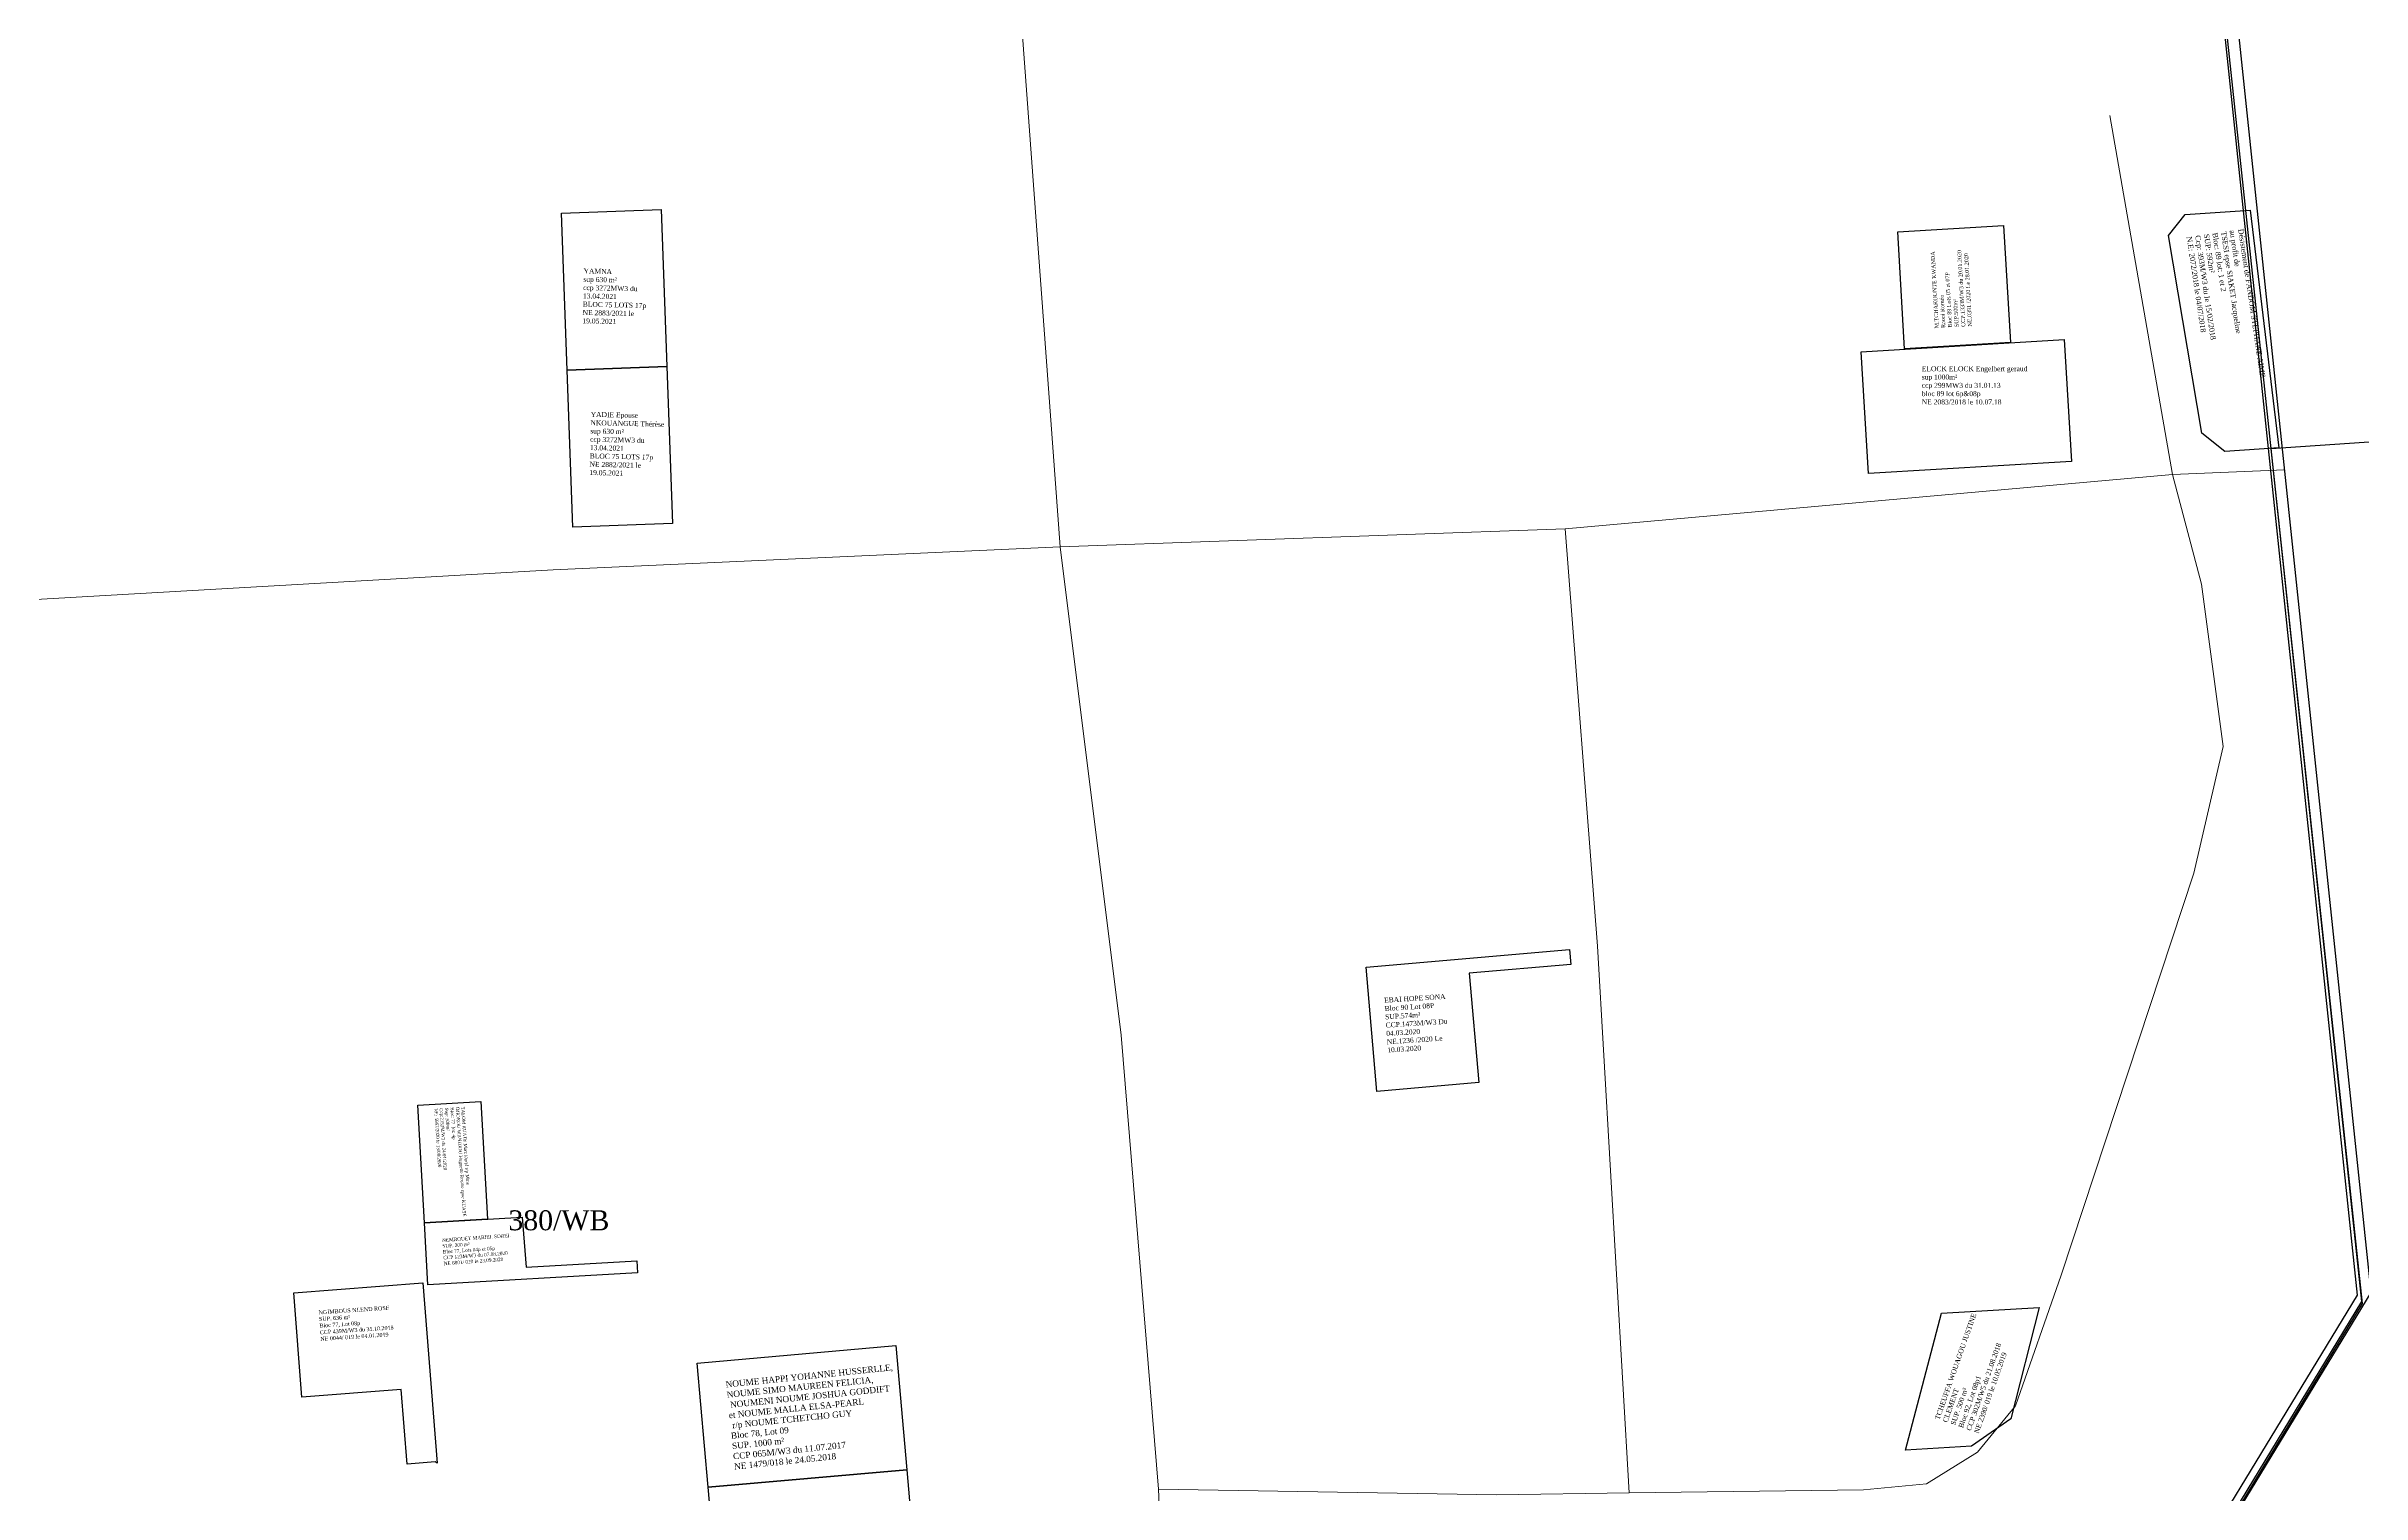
# Model space of a CAD drawing. Header units: millimetres. Extents: x 590121 to 927379, y 438565 to 1441738.
# Drawn here: x 591321.2 to 591785.9, y 441099.3 to 441389.7 of the extents above; entities that cross this region are included whole.
import ezdxf

# ---------------------------------------------------------------- set-up
doc = ezdxf.new("R2010")
doc.units = ezdxf.units.MM
doc.header["$LTSCALE"] = 10
doc.layers.add('end maj 26 02 2021', color=30, linetype='Continuous')
doc.layers.add('MAJ AVRIL 2021', color=7, linetype='Continuous')
doc.layers.add('MAJ APRES LE 13.01.2023', color=222, linetype='Continuous', lineweight=30)
doc.layers.add('Roads_others', color=24, linetype='Continuous', lineweight=9)
doc.styles.get("Standard").update_dxf_attribs({"font": 'arial.ttf'})
doc.styles.add('Times 1.0', font='times.ttf', dxfattribs={"width": 0.99, "height": 1})

msp = doc.modelspace()

# ---------------------------------------------------------------- linework, layer by layer
at = {"flags": 128}
for points in [[(591949.37, 439917.83), (591726.55, 440054.65), (591502.23, 440531.87), (591651.73, 440919.94), (591785.08, 441139.12), (591749.37, 441478.9), (591540.58, 441918.29), (591882.02, 441760.22)], [(591949.37, 439917.83), (591726.55, 440054.65), (591502.23, 440531.87), (591651.73, 440919.94), (591785.08, 441139.12), (591749.37, 441478.9), (591540.58, 441918.29), (591882.02, 441760.22)], [(591949.37, 439917.83), (591726.55, 440054.65), (591502.23, 440531.87), (591651.73, 440919.94), (591785.08, 441139.12), (591749.37, 441478.9), (591540.58, 441918.29), (591882.02, 441760.22)], [(591952.09, 439918.41), (591729.27, 440055.23), (591504.95, 440532.45), (591654.45, 440920.52), (591787.8, 441139.7), (591752.09, 441479.48), (591543.3, 441918.87), (591884.74, 441760.8)], [(591952.09, 439918.41), (591729.27, 440055.23), (591504.95, 440532.45), (591654.45, 440920.52), (591787.8, 441139.7), (591752.09, 441479.48), (591543.3, 441918.87), (591884.74, 441760.8)], [(591952.09, 439918.41), (591729.27, 440055.23), (591504.95, 440532.45), (591654.45, 440920.52), (591787.8, 441139.7), (591752.09, 441479.48), (591543.3, 441918.87), (591884.74, 441760.8)]]:
    msp.add_lwpolyline(points, dxfattribs=at)
at = {"layer": 'end maj 26 02 2021', "color": 150}
for points in [[(591763.53, 441356.85), (591769.27, 441309.11), (591758.47, 441308.39), (591753.82, 441312.06), (591747.16, 441351.76), (591750.48, 441355.97)], [(591763.53, 441356.85), (591769.27, 441309.11), (591758.47, 441308.39), (591753.82, 441312.06), (591747.16, 441351.76), (591750.48, 441355.97)], [(591408.47, 441177.98), (591409.81, 441154.37), (591397.14, 441153.66), (591395.8, 441177.26)], [(591408.47, 441177.98), (591409.81, 441154.37), (591397.14, 441153.66), (591395.8, 441177.26)]]:
    msp.add_lwpolyline(points, close=True, dxfattribs=at)
at = {"layer": 'end maj 26 02 2021', "color": 150, "lineweight": -3, "flags": 128}
for points in [[(591714.07, 441353.73), (591715.44, 441330.27), (591694.2, 441329.03), (591692.82, 441352.48)], [(591714.07, 441353.73), (591715.44, 441330.27), (591694.2, 441329.03), (591692.82, 441352.48)], [(591626.97, 441208.49), (591627.2, 441205.49), (591606.81, 441203.72), (591608.72, 441181.8), (591588.29, 441180), (591588.29, 441180.02), (591586.12, 441204.93)], [(591626.97, 441208.49), (591627.2, 441205.49), (591606.81, 441203.72), (591608.72, 441181.8), (591588.29, 441180), (591588.29, 441180.02), (591586.12, 441204.93)], [(591416.75, 441154.77), (591417.55, 441144.75), (591439.73, 441146.05), (591439.92, 441143.66), (591397.84, 441141.2), (591397.14, 441153.66)], [(591416.75, 441154.77), (591417.55, 441144.75), (591439.73, 441146.05), (591439.92, 441143.66), (591397.84, 441141.2), (591397.14, 441153.66)], [(591396.82, 441141.63), (591399.67, 441105.42), (591399.27, 441105.71), (591393.66, 441105.27), (591392.49, 441120.22), (591372.55, 441118.66), (591370.9, 441139.59)], [(591396.82, 441141.63), (591399.67, 441105.42), (591399.27, 441105.71), (591393.66, 441105.27), (591392.49, 441120.22), (591372.55, 441118.66), (591370.9, 441139.59)], [(591721.17, 441136.67), (591715.52, 441114.35), (591707.63, 441108.82), (591694.4, 441108.06), (591701.58, 441135.55)], [(591721.17, 441136.67), (591715.52, 441114.35), (591707.63, 441108.82), (591694.4, 441108.06), (591701.58, 441135.55)]]:
    msp.add_lwpolyline(points, close=True, dxfattribs=at)
at = {"layer": 'end maj 26 02 2021', "color": 150, "flags": 128}
for points in [[(591726.22, 441330.86), (591727.68, 441306.4), (591686.94, 441303.97), (591685.48, 441328.43)], [(591726.22, 441330.86), (591727.68, 441306.4), (591686.94, 441303.97), (591685.48, 441328.43)], [(591491.72, 441129.03), (591493.92, 441104.13), (591454.08, 441100.61), (591451.88, 441125.52)], [(591491.72, 441129.03), (591493.92, 441104.13), (591454.08, 441100.61), (591451.88, 441125.52)], [(591493.92, 441104.13), (591496.12, 441079.23), (591456.28, 441075.72), (591454.08, 441100.61)], [(591493.92, 441104.13), (591496.12, 441079.23), (591456.28, 441075.72), (591454.08, 441100.61)]]:
    msp.add_lwpolyline(points, close=True, dxfattribs=at)
at = {"layer": 'MAJ APRES LE 13.01.2023', "flags": 128}
msp.add_lwpolyline([(591996.36, 441714.97), (591540.46, 441916.74), (591749.76, 441477.59), (591785.86, 441137.85), (591652.77, 440918.52), (591503.72, 440530.28), (591728.59, 440053.32), (591951.57, 439916.75)], dxfattribs=at)
at = {"layer": 'MAJ APRES LE 13.01.2023', "color": 232, "lineweight": 30, "flags": 128}
msp.add_lwpolyline([(591836.51, 441313.66), (591820.35, 441198.27), (591869.85, 441176.57), (591678.81, 440740.62), (591671.82, 440736.31), (591585.35, 440741.11), (591653.15, 440918.06), (591786.1, 441137.48), (591767.76, 441309.01)], close=True, dxfattribs=at)
at = {"layer": 'MAJ AVRIL 2021', "linetype": 'ByBlock', "lineweight": -3, "ltscale": 0.0014, "flags": 128}
for points in [[(591444.64, 441356.93), (591445.77, 441325.45), (591425.78, 441324.73), (591424.65, 441356.21)], [(591444.64, 441356.93), (591445.77, 441325.45), (591425.78, 441324.73), (591424.65, 441356.21)], [(591445.77, 441325.45), (591446.91, 441293.97), (591426.92, 441293.25), (591425.78, 441324.73)], [(591445.77, 441325.45), (591446.91, 441293.97), (591426.92, 441293.25), (591425.78, 441324.73)]]:
    msp.add_lwpolyline(points, close=True, dxfattribs=at)
at = {"layer": 'Roads_others'}
msp.add_line((591747.97, 441303.79), (591735.38, 441375.8), dxfattribs=at)
for points in [[(591517.09, 441392.74), (591524.7, 441289.3), (591536.96, 441191.33), (591544.49, 441100.24), (591545.86, 441067.4), (591543.21, 441046.24), (591533.41, 441011.04), (591524.35, 440985), (591519.53, 440977.47), (591511.57, 440965.03), (591499.07, 440951.4), (591480.48, 440941.92), (591460.98, 440933.17), (591433.3, 440925.31), (591341.75, 440907.03), (591193.32, 440889.87)], [(591079.35, 441261.12), (591095.73, 441261.28), (591141.8, 441264.07), (591260.38, 441272.98), (591305.05, 441277.91), (591422.96, 441284.68), (591524.7, 441289.3), (591626.04, 441292.87), (591747.97, 441303.79), (591770.45, 441304.7)], [(591638.91, 441099.47), (591685.94, 441100.08), (591698.59, 441101.27), (591708.85, 441107.64), (591716.44, 441116.97), (591725.64, 441143.15), (591752.21, 441223.78), (591758.14, 441249.22), (591753.8, 441281.76), (591747.97, 441303.79)], [(591626.04, 441292.87), (591632.53, 441209.17), (591638.91, 441099.47)], [(591544.49, 441100.24), (591612.39, 441099.12), (591638.91, 441099.47)]]:
    msp.add_lwpolyline(points, dxfattribs=at)

# ---------------------------------------------------------------- texts
at = {"layer": 'end maj 26 02 2021', "attachment_point": 1}
for s, width, heights, insert, char_height, rotation in [('{\\fTimes New Roman|b0|i0|c0|p18;\\C1;Désistement de FANDOM STEPHANE AIME\\Pau profit de\\P\\C256;TSESI epse SIAKET Jacqueline\\PBloc: 89 lot: 1 et 2\\PSUP: 592m²\\PCcp: 393M/W3 du le 15/02/2018\\PN.E: 2072/2018 le 04/07/2018}', 362.0195, [129.8], (591762.17, 441353.14), 1.0453, 278.463), ('{\\fTimes New Roman|b0|i0|c0|p18;\\C1;Désistement de FANDOM STEPHANE AIME\\Pau profit de\\P\\C256;TSESI epse SIAKET Jacqueline\\PBloc: 89 lot: 1 et 2\\PSUP: 592m²\\PCcp: 393M/W3 du le 15/02/2018\\PN.E: 2072/2018 le 04/07/2018}', 362.0195, [129.8], (591762.17, 441353.14), 1.0453, 278.463), ('{\\fTimes New Roman|b0|i0|c0|p18;TALOM KUATE Marc Daryl r/p Mme\\PDJIOKOU WANDJOU Huguette Rosine epse KUATE\\PBloc: 77  lot: 4p\\PSup: 300m²\\PCcp:2153M/W3 du 24/01/2020\\PNE: 5667/2020 le 13/08/2020}', 75.9581, [29.33], (591405.18, 441177), 0.6521, 273.7469), ('{\\fTimes New Roman|b0|i0|c0|p18;TALOM KUATE Marc Daryl r/p Mme\\PDJIOKOU WANDJOU Huguette Rosine epse KUATE\\PBloc: 77  lot: 4p\\PSup: 300m²\\PCcp:2153M/W3 du 24/01/2020\\PNE: 5667/2020 le 13/08/2020}', 75.9581, [29.33], (591405.18, 441177), 0.6521, 273.7469)]:
    msp.add_mtext_dynamic_manual_height_columns(s, width=width, gutter_width=12.5, heights=heights, dxfattribs=dict(at, insert=insert, char_height=char_height, rotation=rotation))
at = {"layer": 'end maj 26 02 2021', "color": 150, "linetype": 'ByBlock', "lineweight": -3, "ltscale": 0.0014, "attachment_point": 1, "style": 'Times 1.0'}
for s, insert, char_height, width, rotation in [('{\\C7;M.TCHAKOUNTE KWANDA Raoul Roméo\\PBloc 89 Lots 05 et 07P\\PSUP.500m²\\PCCP.1333M/W3 du 20.01.2020\\PNE.0391 /2020 Le 28.01.2020}', (591700.26, 441333.1), 0.8, 16.4492, 93.1194), ('{\\C7;M.TCHAKOUNTE KWANDA Raoul Roméo\\PBloc 89 Lots 05 et 07P\\PSUP.500m²\\PCCP.1333M/W3 du 20.01.2020\\PNE.0391 /2020 Le 28.01.2020}', (591700.26, 441333.1), 0.8, 16.4492, 93.1194), ('{\\C7;EBAI HOPE SONA\\PBloc 90 Lot 08P\\PSUP.574m²\\PCCP.1473M/W3 Du 04.03.2020\\PNE.1236 /2020 Le 10.03.2020}', (591589.7, 441198.8), 1, 14.0103, 3.6568), ('{\\C7;EBAI HOPE SONA\\PBloc 90 Lot 08P\\PSUP.574m²\\PCCP.1473M/W3 Du 04.03.2020\\PNE.1236 /2020 Le 10.03.2020}', (591589.7, 441198.8), 1, 14.0103, 3.6568), ('{\\fTimes New Roman|b0|i0|c186|p18;\\C256;NEMBOUET MARIEL SOREL\\PSUP. 300 m²\\PBloc 77, Lots 04p et 05p\\PCCP 123M/W3 du 07.08.2020\\PNE 6801/ 020 le 23.09.2020}', (591400.64, 441150.5), 0.7, 14.7991, 4.1834), ('{\\fTimes New Roman|b0|i0|c186|p18;\\C256;NEMBOUET MARIEL SOREL\\PSUP. 300 m²\\PBloc 77, Lots 04p et 05p\\PCCP 123M/W3 du 07.08.2020\\PNE 6801/ 020 le 23.09.2020}', (591400.64, 441150.5), 0.7, 14.7991, 4.1834), ('{\\C256;NGIMBOUS NLEND ROSE\\PSUP. 636 m²\\PBloc 77, Lot 08p\\PCCP 439M/W3 du 31.10.2018\\PNE 0044/ 019 le 04.01.2019}', (591375.86, 441136.08), 0.8, 17.8677, 3.8049), ('{\\C256;NGIMBOUS NLEND ROSE\\PSUP. 636 m²\\PBloc 77, Lot 08p\\PCCP 439M/W3 du 31.10.2018\\PNE 0044/ 019 le 04.01.2019}', (591375.86, 441136.08), 0.8, 17.8677, 3.8049), ('{\\C256;TCHEUFFA WOUAGOU JUSTINE\\PCLEMENT \\PSUP. 500 m²\\PBloc 92, Lot 08p1\\PCCP 302M/W5 du 21.08.2018\\PNE 2390/ 019 le 10.05.2019}', (591700.24, 441114.39), 1, 55.2283, 70.6921), ('{\\C256;TCHEUFFA WOUAGOU JUSTINE\\PCLEMENT \\PSUP. 500 m²\\PBloc 92, Lot 08p1\\PCCP 302M/W5 du 21.08.2018\\PNE 2390/ 019 le 10.05.2019}', (591700.24, 441114.39), 1, 55.2283, 70.6921), ('{\\C256;NOUME HAPPI YOHANNE HUSSERLLE,\\PNOUME SIMO MAUREEN FELICIA,\\P NOUMENI NOUME JOSHUA GODDIFT \\Pet NOUME MALLA ELSA-PEARL\\P r/p NOUME TCHETCHO GUY\\PBloc 78, Lot 09 \\PSUP. 1000 m²\\PCCP 065M/W3 du 11.07.2017\\PNE 1479/018 le 24.05.2018}', (591457.52, 441121.84), 1.2416, 51.4897, 5.9043), ('{\\C256;NOUME HAPPI YOHANNE HUSSERLLE,\\PNOUME SIMO MAUREEN FELICIA,\\P NOUMENI NOUME JOSHUA GODDIFT \\Pet NOUME MALLA ELSA-PEARL\\P r/p NOUME TCHETCHO GUY\\PBloc 78, Lot 09 \\PSUP. 1000 m²\\PCCP 065M/W3 du 11.07.2017\\PNE 1479/018 le 24.05.2018}', (591457.52, 441121.84), 1.2416, 51.4897, 5.9043)]:
    msp.add_mtext(s, dxfattribs=dict(at, insert=insert, char_height=char_height, width=width, rotation=rotation))
for s, insert, char_height, width in [('ELOCK ELOCK Engelbert geraud\\Psup 1000m²\\Pccp 299MW3 du 31.01.13\\Pbloc 89 lot 6p&08p\\PNE 2083/2018 le 10.07.18', (591697.64, 441325.51), 1, 20.6526), ('ELOCK ELOCK Engelbert geraud\\Psup 1000m²\\Pccp 299MW3 du 31.01.13\\Pbloc 89 lot 6p&08p\\PNE 2083/2018 le 10.07.18', (591697.64, 441325.51), 1, 20.6526), ('{\\C1;TF 380/WB}', (591405.51, 441156.17), 4, 165.8355), ('{\\C1;TF 380/WB}', (591405.51, 441156.17), 4, 165.8355)]:
    msp.add_mtext(s, dxfattribs=dict(at, insert=insert, char_height=char_height, width=width))
at = {"layer": 'MAJ AVRIL 2021', "linetype": 'ByBlock', "lineweight": -3, "ltscale": 0.0014, "char_height": 1, "width": 14.8863, "attachment_point": 1, "rotation": 358.7042, "style": 'Times 1.0'}
for s, insert in [('YAMNA\\Psup 630 m²\\Pccp 3272MW3 du 13.04.2021\\PBLOC 75 LOTS 17p\\PNE 2883/2021 le 19.05.2021', (591429.08, 441345.13)), ('YAMNA\\Psup 630 m²\\Pccp 3272MW3 du 13.04.2021\\PBLOC 75 LOTS 17p\\PNE 2883/2021 le 19.05.2021', (591429.08, 441345.13)), ('YADIE Epouse NKOUANGUE Thérèse\\Psup 630 m²\\Pccp 3272MW3 du 13.04.2021\\PBLOC 75 LOTS 17p\\PNE 2882/2021 le 19.05.2021', (591430.51, 441316.36)), ('YADIE Epouse NKOUANGUE Thérèse\\Psup 630 m²\\Pccp 3272MW3 du 13.04.2021\\PBLOC 75 LOTS 17p\\PNE 2882/2021 le 19.05.2021', (591430.51, 441316.36))]:
    msp.add_mtext(s, dxfattribs=dict(at, insert=insert))

doc.saveas('drawing.dxf')
